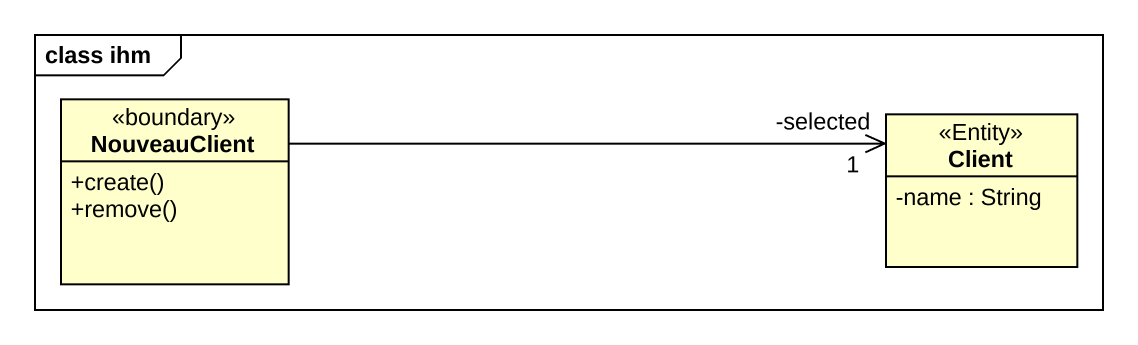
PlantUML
@startuml
mainframe class ihm
hide circle
hide empty members
skinparam classAttributeIconSize 0
class NouveauClient <<boundary>> {
  +create()
  +remove()
}
class Client <<Entity>> {
  -name : String
}
NouveauClient -right-> "-selected\n1" Client
@enduml
